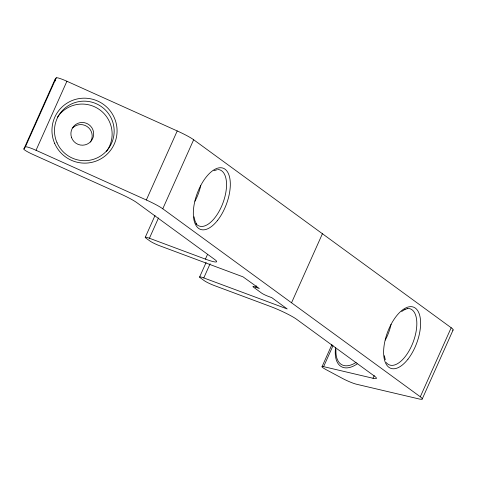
<?xml version="1.0" encoding="UTF-8"?>
<svg xmlns="http://www.w3.org/2000/svg" width="477" height="477" viewBox="0 0 477 477"><rect width="100%" height="100%" fill="white"/><g stroke="black" fill="none" stroke-linecap="round" stroke-linejoin="round"><path stroke-width="0.72" d="M333 345.688L323.627 366.646L373.008 378.261A21.757 2.54 24.1 0 0 374.493 376.15L296.682 319.346A21.757 2.54 24.1 0 0 270.137 306.365L214.137 285.49A8.157 0.954 24.1 0 1 204.18 280.619L200.298 277.787A8.157 0.954 24.1 0 1 203.78 277.93L287.214 308.959L271.807 297.666L268.223 296.324A5.438 0.632 24.1 0 1 261.587 293.081L253.388 287.1A5.438 0.632 24.1 0 1 255.714 287.196L259.297 288.531L243.014 276.845L159.777 245.804A8.157 0.954 24.1 0 1 149.82 240.939L145.938 238.101A8.157 0.954 24.1 0 1 149.42 238.244L205.42 259.118A21.757 2.54 24.1 0 0 214.71 259.5L136.893 202.695A21.757 2.54 24.1 0 0 120.46 193.9L33.05 154.518A10.882 1.27 24.1 0 1 23.874 148.997L54.76 79.957L56.244 77.84A10.882 1.27 24.1 0 1 66.905 81.251L177.223 130.948A21.757 2.54 24.1 0 1 193.656 139.743L451.182 327.741A21.757 2.54 24.1 0 1 452.721 330.197M23.874 148.997L25.364 146.88L56.244 77.84M25.364 146.88A10.882 1.27 24.1 0 1 36.025 150.291L66.905 81.251M323.627 366.646A10.882 1.27 24.1 0 0 326.238 369.729L342.671 378.523A10.882 1.27 24.1 0 0 356.492 384.235L418.812 398.897A21.757 2.54 24.1 0 0 420.297 396.781L162.77 208.783A21.757 2.54 24.1 0 0 146.338 199.988L177.223 130.948M145.217 237.409L155.019 215.503M149.42 238.244L158.501 217.935M162.77 208.783L193.656 139.743M205.42 259.118L207.346 254.807M199.577 277.095L206.112 262.487M203.78 277.93L210.124 263.751M255.714 287.196L256.316 285.842M291.536 302.782L322.416 233.742M322.142 366.467L331.938 344.561M373.008 378.261L374.218 375.554M420.297 396.781L451.182 327.741M422.211 399.034L453.096 329.995M401.664 311.499L405.056 309.382M213.929 170.736L217.124 169.723M404.228 309.656L407.418 308.637M36.025 150.291L146.338 199.988M196.578 224.136L195.004 220.881L194.05 216.773M384.343 355.687L385.297 359.801M391.08 324.312A29.92 14.268 -69.6 0 1 385.261 340.137M200.781 185.392A29.92 14.268 -69.6 0 1 194.968 201.216M57.407 117.217A29.92 29.705 35.1 0 1 99.359 109.525A29.92 29.705 35.1 0 1 106.353 151.603M72.659 127.931A11.424 11.341 35.1 0 1 90.445 142.063M55.529 80.941A10.882 1.27 24.1 0 1 54.76 79.957M407.108 308.446A29.92 14.268 -69.6 0 1 412.975 342.599A29.92 14.268 -69.6 0 1 386.185 362.502M356.11 362.389A32.382 16.707 -61.8 0 1 335.963 349.402M357.19 363.909A34.308 17.703 -61.8 0 1 335.564 347.775M217.888 169.502A29.92 14.268 -69.6 0 1 222.288 204.675A29.92 14.268 -69.6 0 1 195.892 223.582M71.58 137.656A11.424 11.341 35.1 0 0 91.024 141.192A11.424 11.341 35.1 0 0 84.256 122.649A11.424 11.341 35.1 0 0 71.58 137.656M407.984 359.151A32.639 15.568 -69.6 0 0 414.4 307.534A32.639 15.568 -69.6 0 0 383.985 346.481A32.639 15.568 -69.6 0 0 407.984 359.151M57.007 142.73A29.92 29.705 35.1 0 0 108.398 148.693A29.92 29.705 35.1 0 0 87.583 101.351A29.92 29.705 35.1 0 0 57.007 142.73M217.685 220.231A32.639 15.568 -69.6 0 0 224.107 168.614A32.639 15.568 -69.6 0 0 193.692 207.561A32.639 15.568 -69.6 0 0 217.685 220.231M54.712 143.541A32.639 32.406 35.1 0 0 110.771 150.046A32.639 32.406 35.1 0 0 88.066 98.393A32.639 32.406 35.1 0 0 54.712 143.541"/></g></svg>
